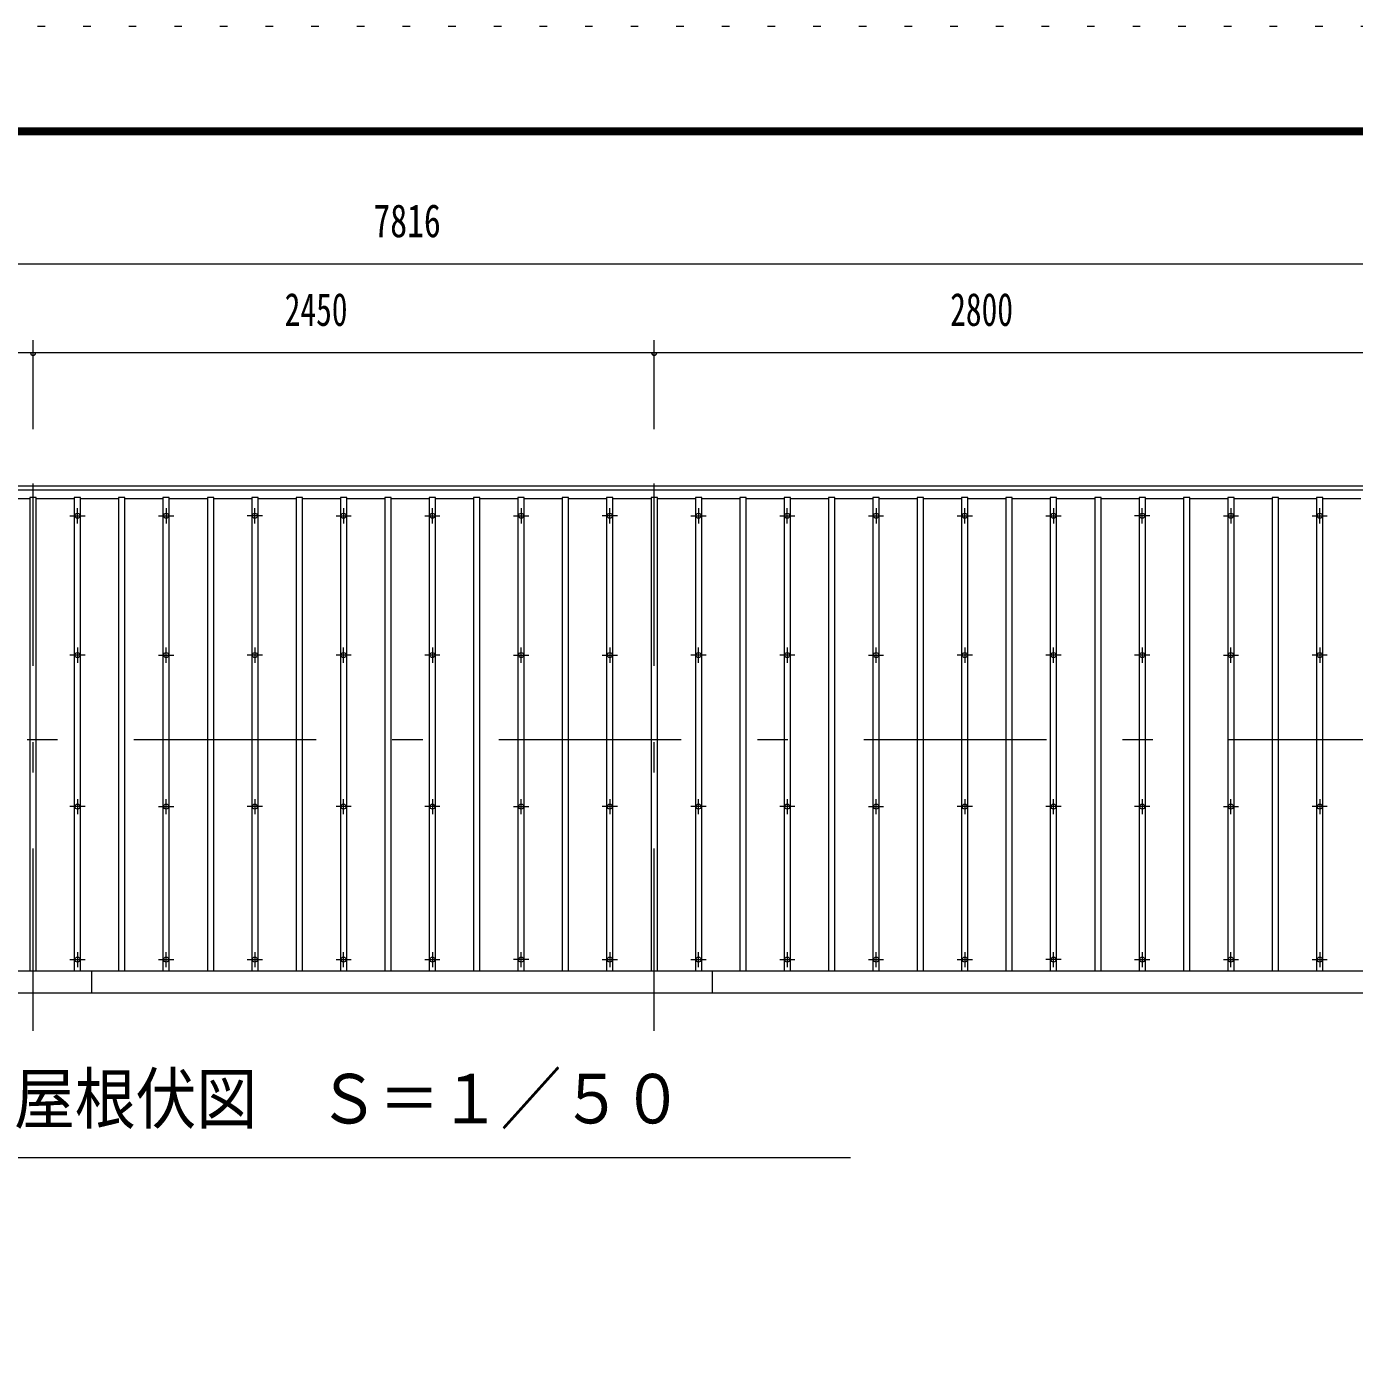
# Model space of a CAD drawing. Units: millimetres, scale not verified. Extents: x -25778 to 25782, y -10500 to 10500.
# Drawn here: x 1409 to 6646, y 5250 to 10500 of the extents above; entities that cross this region are included whole.
import ezdxf
from ezdxf.enums import TextEntityAlignment as Align

# ---------------------------------------------------------------- set-up
doc = ezdxf.new("R2010")
doc.units = ezdxf.units.MM
doc.header["$LTSCALE"] = 60
doc.linetypes.add('USER3', pattern=[24, 12, -5, 2, -5])
doc.linetypes.add('USER4', pattern=[3, 0.5, -2.5])
for name, color, linetype, lineweight in [('0-2_1-0BOLD', 7, 'Continuous', 18), ('0-3_1-2CENTER', 3, 'USER3', 18), ('0-4_1-4THIN', 4, 'Continuous', 18), ('0-5_1-5DIM', 3, 'Continuous', 18), ('0-C_F-F', 5, 'Continuous', 18), ('0-D_F-E_J_ADD', 5, 'USER4', 18)]:
    doc.layers.add(name, color=color, linetype=linetype, lineweight=lineweight)
doc.styles.add('ＭＳ ゴシック', font='')
doc.styles.get('ＭＳ ゴシック').set_extended_font_data('MS Gothic')

msp = doc.modelspace()

# ---------------------------------------------------------------- linework, layer by layer
at = {"layer": '0-2_1-0BOLD'}
for p, q in [((-882.73, 8672.4), (6901.26, 8672.4)), ((6917.26, 6773.88), (-898.73, 6773.88)), ((1664.27, 6773.88), (1664.27, 6687.4)), ((4114.26, 6687.4), (4114.26, 6773.88))]:
    msp.add_line(p, q, dxfattribs=at)
for points in [[(6907.26, 8687.4), (-888.73, 8687.4), (-888.73, 8642.54)], [(-858.73, 6773.88), (-858.73, 8642.54), (-898.73, 8642.54), (-898.73, 6687.4), (6917.26, 6687.4), (6917.26, 8642.54), (6877.26, 8642.54)]]:
    msp.add_lwpolyline(points, dxfattribs=at)
for centre in [(1609.27, 8570.01), (1959.27, 8570.01), (2309.27, 8570.01), (2659.27, 8570.01), (3009.27, 8570.01), (3359.27, 8570.01), (3709.27, 8570.01), (4059.27, 8570.01), (4409.27, 8570.01), (4759.27, 8570.01), (5109.27, 8570.01), (5459.27, 8570.01), (5809.27, 8570.01), (6159.27, 8570.01), (6509.27, 8570.01), (1609.27, 8020.32), (1959.27, 8020.32), (2309.27, 8020.32), (2659.27, 8020.32), (3009.27, 8020.32), (3359.27, 8020.32), (3709.27, 8020.32), (4059.27, 8020.32), (4409.27, 8020.32), (4759.27, 8020.32), (5109.27, 8020.32), (5459.27, 8020.32), (5809.27, 8020.32), (6159.27, 8020.32), (6509.27, 8020.32), (1609.27, 7422.53), (1959.27, 7422.53), (2309.27, 7422.53), (2659.27, 7422.53), (3009.27, 7422.53), (3359.27, 7422.53), (3709.27, 7422.53), (4059.27, 7422.53), (4409.27, 7422.53), (4759.27, 7422.53), (5109.27, 7422.53), (5459.27, 7422.53), (5809.27, 7422.53), (6159.27, 7422.53), (6509.27, 7422.53), (1609.27, 6818.82), (1959.27, 6818.82), (2309.27, 6818.82), (2659.27, 6818.82), (3009.27, 6818.82), (3359.27, 6818.82), (3709.27, 6818.82), (4059.27, 6818.82), (4409.27, 6818.82), (4759.27, 6818.82), (5109.27, 6818.82), (5459.27, 6818.82), (5809.27, 6818.82), (6159.27, 6818.82), (6509.27, 6818.82)]:
    msp.add_circle(centre, 10, dxfattribs=at)
at = {"layer": '0-3_1-2CENTER'}
for p, q in [((1434.27, 6537.39), (1434.27, 8837.4)), ((3884.27, 6537.39), (3884.27, 8837.4)), ((1579.27, 8570.01), (1639.26, 8570.01)), ((1609.27, 8540), (1609.27, 8600.01)), ((1929.27, 8570.01), (1989.26, 8570.01)), ((1959.27, 8600.01), (1959.27, 8540)), ((2339.26, 8570.01), (2279.27, 8570.01)), ((2309.27, 8540), (2309.27, 8600.01)), ((2629.27, 8570.01), (2689.26, 8570.01)), ((2659.27, 8600.01), (2659.27, 8540)), ((2979.27, 8570.01), (3039.26, 8570.01)), ((3009.27, 8540), (3009.27, 8600.01)), ((3329.27, 8570.01), (3389.26, 8570.01)), ((3359.27, 8600.01), (3359.27, 8540)), ((3739.26, 8570.01), (3679.27, 8570.01)), ((3709.27, 8540), (3709.27, 8600.01)), ((4029.27, 8570.01), (4089.26, 8570.01)), ((4059.27, 8600.01), (4059.27, 8540)), ((4379.27, 8570.01), (4439.26, 8570.01)), ((4409.27, 8540), (4409.27, 8600.01)), ((4729.27, 8570.01), (4789.26, 8570.01)), ((4759.27, 8600.01), (4759.27, 8540)), ((5079.27, 8570.01), (5139.26, 8570.01)), ((5109.27, 8540), (5109.27, 8600.01)), ((5429.27, 8570.01), (5489.26, 8570.01)), ((5459.27, 8600.01), (5459.27, 8540)), ((5839.26, 8570.01), (5779.27, 8570.01)), ((5809.27, 8540), (5809.27, 8600.01)), ((6129.27, 8570.01), (6189.26, 8570.01)), ((6159.27, 8600.01), (6159.27, 8540)), ((6479.27, 8570.01), (6539.26, 8570.01)), ((6509.27, 8540), (6509.27, 8600.01)), ((1609.27, 8050.32), (1609.27, 7990.31)), ((1959.27, 7990.31), (1959.27, 8050.32)), ((2309.27, 8050.32), (2309.27, 7990.31)), ((2659.27, 7990.31), (2659.27, 8050.32)), ((3009.27, 8050.32), (3009.27, 7990.31)), ((3359.27, 7990.31), (3359.27, 8050.32)), ((3709.27, 8050.32), (3709.27, 7990.31)), ((4059.27, 7990.31), (4059.27, 8050.32)), ((4409.27, 8050.32), (4409.27, 7990.31)), ((4759.27, 7990.31), (4759.27, 8050.32)), ((5109.27, 8050.32), (5109.27, 7990.31)), ((5459.27, 7990.31), (5459.27, 8050.32)), ((5809.27, 8050.32), (5809.27, 7990.31)), ((6159.27, 7990.31), (6159.27, 8050.32)), ((6509.27, 8050.32), (6509.27, 7990.31)), ((1639.26, 8020.32), (1579.27, 8020.32)), ((1929.27, 8020.32), (1989.26, 8020.32)), ((2339.26, 8020.32), (2279.27, 8020.32)), ((2689.26, 8020.32), (2629.27, 8020.32)), ((3039.26, 8020.32), (2979.27, 8020.32)), ((3329.27, 8020.32), (3389.26, 8020.32)), ((3679.27, 8020.32), (3739.26, 8020.32)), ((4089.26, 8020.32), (4029.27, 8020.32)), ((4439.26, 8020.32), (4379.27, 8020.32)), ((4729.27, 8020.32), (4789.26, 8020.32)), ((5139.26, 8020.32), (5079.27, 8020.32)), ((5489.26, 8020.32), (5429.27, 8020.32)), ((5839.26, 8020.32), (5779.27, 8020.32)), ((6129.27, 8020.32), (6189.26, 8020.32)), ((6539.26, 8020.32), (6479.27, 8020.32)), ((-1048.73, 7687.4), (7067.26, 7687.4)), ((1639.26, 7422.53), (1579.27, 7422.53)), ((1609.27, 7452.53), (1609.27, 7392.53)), ((1929.27, 7422.53), (1989.26, 7422.53)), ((1959.27, 7392.53), (1959.27, 7452.53)), ((2339.26, 7422.53), (2279.27, 7422.53)), ((2309.27, 7452.53), (2309.27, 7392.53)), ((2689.26, 7422.53), (2629.27, 7422.53)), ((2659.27, 7392.53), (2659.27, 7452.53)), ((3039.26, 7422.53), (2979.27, 7422.53)), ((3009.27, 7452.53), (3009.27, 7392.53)), ((3329.27, 7422.53), (3389.26, 7422.53)), ((3359.27, 7392.53), (3359.27, 7452.53)), ((3739.26, 7422.53), (3679.27, 7422.53)), ((3709.27, 7452.53), (3709.27, 7392.53)), ((4089.26, 7422.53), (4029.27, 7422.53)), ((4059.27, 7392.53), (4059.27, 7452.53)), ((4439.26, 7422.53), (4379.27, 7422.53)), ((4409.27, 7452.53), (4409.27, 7392.53)), ((4729.27, 7422.53), (4789.26, 7422.53)), ((4759.27, 7392.53), (4759.27, 7452.53)), ((5139.26, 7422.53), (5079.27, 7422.53)), ((5109.27, 7452.53), (5109.27, 7392.53)), ((5489.26, 7422.53), (5429.27, 7422.53)), ((5459.27, 7392.53), (5459.27, 7452.53)), ((5839.26, 7422.53), (5779.27, 7422.53)), ((5809.27, 7452.53), (5809.27, 7392.53)), ((6129.27, 7422.53), (6189.26, 7422.53)), ((6159.27, 7392.53), (6159.27, 7452.53)), ((6539.26, 7422.53), (6479.27, 7422.53)), ((6509.27, 7452.53), (6509.27, 7392.53)), ((1609.27, 6848.82), (1609.27, 6788.82)), ((1959.27, 6788.82), (1959.27, 6848.82)), ((2309.27, 6848.82), (2309.27, 6788.82)), ((2659.27, 6788.82), (2659.27, 6848.82)), ((3009.27, 6848.82), (3009.27, 6788.82)), ((3359.27, 6788.82), (3359.27, 6848.82)), ((3709.27, 6848.82), (3709.27, 6788.82)), ((4059.27, 6788.82), (4059.27, 6848.82)), ((4409.27, 6848.82), (4409.27, 6788.82)), ((4759.27, 6788.82), (4759.27, 6848.82)), ((5109.27, 6848.82), (5109.27, 6788.82)), ((5459.27, 6788.82), (5459.27, 6848.82)), ((5809.27, 6848.82), (5809.27, 6788.82)), ((6159.27, 6788.82), (6159.27, 6848.82)), ((6509.27, 6848.82), (6509.27, 6788.82)), ((1579.27, 6818.82), (1639.26, 6818.82)), ((1929.27, 6818.82), (1989.26, 6818.82)), ((2279.27, 6818.82), (2339.26, 6818.82)), ((2629.27, 6818.82), (2689.26, 6818.82)), ((2979.27, 6818.82), (3039.26, 6818.82)), ((3389.26, 6818.82), (3329.27, 6818.82)), ((3679.27, 6818.82), (3739.26, 6818.82)), ((4029.27, 6818.82), (4089.26, 6818.82)), ((4379.27, 6818.82), (4439.26, 6818.82)), ((4729.27, 6818.82), (4789.26, 6818.82)), ((5079.27, 6818.82), (5139.26, 6818.82)), ((5489.26, 6818.82), (5429.27, 6818.82)), ((5779.27, 6818.82), (5839.26, 6818.82)), ((6129.27, 6818.82), (6189.26, 6818.82)), ((6479.27, 6818.82), (6539.26, 6818.82))]:
    msp.add_line(p, q, dxfattribs=at)
at = {"layer": '0-4_1-4THIN'}
for p, q in [((1271.77, 8638.3), (1421.77, 8638.3)), ((1446.77, 8638.3), (1596.77, 8638.3)), ((1621.77, 8638.3), (1771.77, 8638.3)), ((1796.77, 8638.3), (1946.77, 8638.3)), ((1971.77, 8638.3), (2121.77, 8638.3)), ((2146.77, 8638.3), (2296.77, 8638.3)), ((2321.77, 8638.3), (2471.77, 8638.3)), ((2496.77, 8638.3), (2646.77, 8638.3)), ((2671.77, 8638.3), (2821.77, 8638.3)), ((2846.77, 8638.3), (2996.77, 8638.3)), ((3021.77, 8638.3), (3171.77, 8638.3)), ((3196.77, 8638.3), (3346.77, 8638.3)), ((3371.77, 8638.3), (3521.77, 8638.3)), ((3546.77, 8638.3), (3696.77, 8638.3)), ((3721.77, 8638.3), (3871.77, 8638.3)), ((3896.77, 8638.3), (4046.77, 8638.3)), ((4071.77, 8638.3), (4221.77, 8638.3)), ((4246.77, 8638.3), (4396.77, 8638.3)), ((4421.77, 8638.3), (4571.77, 8638.3)), ((4596.77, 8638.3), (4746.77, 8638.3)), ((4771.77, 8638.3), (4921.77, 8638.3)), ((4946.77, 8638.3), (5096.77, 8638.3)), ((5121.77, 8638.3), (5271.77, 8638.3)), ((5296.77, 8638.3), (5446.77, 8638.3)), ((5471.77, 8638.3), (5621.77, 8638.3)), ((5646.77, 8638.3), (5796.77, 8638.3)), ((5821.77, 8638.3), (5971.77, 8638.3)), ((5996.77, 8638.3), (6146.77, 8638.3)), ((6171.77, 8638.3), (6321.77, 8638.3)), ((6346.77, 8638.3), (6496.77, 8638.3)), ((6521.77, 8638.3), (6671.77, 8638.3))]:
    msp.add_line(p, q, dxfattribs=at)
for points in [[(1446.77, 6773.88), (1446.77, 8642.54), (1421.77, 8642.54), (1421.77, 6773.88)], [(1621.77, 6773.88), (1621.77, 8642.54), (1596.77, 8642.54), (1596.77, 6773.88)], [(1796.77, 6773.88), (1796.77, 8642.54), (1771.77, 8642.54), (1771.77, 6773.88)], [(1971.77, 6773.88), (1971.77, 8642.54), (1946.77, 8642.54), (1946.77, 6773.88)], [(2146.77, 6773.88), (2146.77, 8642.54), (2121.77, 8642.54), (2121.77, 6773.88)], [(2321.77, 6773.88), (2321.77, 8642.54), (2296.77, 8642.54), (2296.77, 6773.88)], [(2496.77, 6773.88), (2496.77, 8642.54), (2471.77, 8642.54), (2471.77, 6773.88)], [(2671.77, 6773.88), (2671.77, 8642.54), (2646.77, 8642.54), (2646.77, 6773.88)], [(2846.77, 6773.88), (2846.77, 8642.54), (2821.77, 8642.54), (2821.77, 6773.88)], [(3021.77, 6773.88), (3021.77, 8642.54), (2996.77, 8642.54), (2996.77, 6773.88)], [(3196.77, 6773.88), (3196.77, 8642.54), (3171.77, 8642.54), (3171.77, 6773.88)], [(3371.77, 6773.88), (3371.77, 8642.54), (3346.77, 8642.54), (3346.77, 6773.88)], [(3546.77, 6773.88), (3546.77, 8642.54), (3521.77, 8642.54), (3521.77, 6773.88)], [(3721.77, 6773.88), (3721.77, 8642.54), (3696.77, 8642.54), (3696.77, 6773.88)], [(3896.77, 6773.88), (3896.77, 8642.54), (3871.77, 8642.54), (3871.77, 6773.88)], [(4071.77, 6773.88), (4071.77, 8642.54), (4046.77, 8642.54), (4046.77, 6773.88)], [(4246.77, 6773.88), (4246.77, 8642.54), (4221.77, 8642.54), (4221.77, 6773.88)], [(4421.77, 6773.88), (4421.77, 8642.54), (4396.77, 8642.54), (4396.77, 6773.88)], [(4596.77, 6773.88), (4596.77, 8642.54), (4571.77, 8642.54), (4571.77, 6773.88)], [(4771.77, 6773.88), (4771.77, 8642.54), (4746.77, 8642.54), (4746.77, 6773.88)], [(4946.77, 6773.88), (4946.77, 8642.54), (4921.77, 8642.54), (4921.77, 6773.88)], [(5121.77, 6773.88), (5121.77, 8642.54), (5096.77, 8642.54), (5096.77, 6773.88)], [(5296.77, 6773.88), (5296.77, 8642.54), (5271.77, 8642.54), (5271.77, 6773.88)], [(5471.77, 6773.88), (5471.77, 8642.54), (5446.77, 8642.54), (5446.77, 6773.88)], [(5646.77, 6773.88), (5646.77, 8642.54), (5621.77, 8642.54), (5621.77, 6773.88)], [(5821.77, 6773.88), (5821.77, 8642.54), (5796.77, 8642.54), (5796.77, 6773.88)], [(5996.77, 6773.88), (5996.77, 8642.54), (5971.77, 8642.54), (5971.77, 6773.88)], [(6171.77, 6773.88), (6171.77, 8642.54), (6146.77, 8642.54), (6146.77, 6773.88)], [(6346.77, 6773.88), (6346.77, 8642.54), (6321.77, 8642.54), (6321.77, 6773.88)], [(6521.77, 6773.88), (6521.77, 8642.54), (6496.77, 8642.54), (6496.77, 6773.88)]]:
    msp.add_lwpolyline(points, dxfattribs=at)
at = {"layer": '0-5_1-5DIM'}
for p, q in [((6917.27, 9562.21), (-898.73, 9562.21)), ((1434.27, 8912.2), (1434.27, 9262.21)), ((3884.27, 8912.2), (3884.27, 9262.21)), ((7309.77, 9212.21), (-1291.23, 9212.21)), ((1444.27, 9212.21), (1424.27, 9212.21)), ((3894.27, 9212.21), (3874.27, 9212.21)), ((4659.27, 6037.4), (1359.27, 6037.4))]:
    msp.add_line(p, q, dxfattribs=at)
for centre in [(1434.27, 9212.21), (3884.27, 9212.21)]:
    msp.add_arc(centre, 10, 180, 0, dxfattribs=at)
at = {"layer": '0-C_F-F'}
for points in [[(-3418.39, 10099.72), (-3418.39, -10000.28), (25281.61, -10000.28), (25281.61, 10099.72)], [(-3415.89, 10097.22), (25279.11, 10097.22), (25279.11, -9997.78), (-3415.89, -9997.78)], [(-3413.39, 10094.72), (-3413.39, -9995.28), (25276.61, -9995.28), (25276.61, 10094.72)], [(-3410.89, 10092.22), (25274.11, 10092.22), (25274.11, -9992.78), (-3410.89, -9992.78)], [(-3408.39, 10089.72), (25271.61, 10089.72), (25271.61, -9990.28), (-3408.39, -9990.28)], [(-3405.89, 10087.22), (25269.11, 10087.22), (25269.11, -9987.78), (-3405.89, -9987.78)], [(-3403.39, 10084.72), (25266.61, 10084.72), (25266.61, -9985.28), (-3403.39, -9985.28)], [(-3400.89, 10082.22), (-3400.89, -9982.78), (25264.11, -9982.78), (25264.11, 10082.22)], [(-3398.39, 10079.72), (-3398.39, -9980.28), (25261.61, -9980.28), (25261.61, 10079.72)], [(-3395.89, 10077.22), (-3395.89, -9977.78), (25259.11, -9977.78), (25259.11, 10077.22)], [(-3393.39, 10074.72), (25256.61, 10074.72), (25256.61, -9975.28), (-3393.39, -9975.28)]]:
    msp.add_lwpolyline(points, close=True, dxfattribs=at)
at = {"layer": '0-D_F-E_J_ADD'}
msp.add_lwpolyline([(-3918.39, 10499.72), (-3918.39, -10500.28), (25781.61, -10500.28), (25781.61, 10499.72)], close=True, dxfattribs=at)

# ---------------------------------------------------------------- texts
at = {"layer": '0-5_1-5DIM', "color": 7, "style": 'ＭＳ ゴシック'}
for s, height, width, p in [('7816', 130.2, 0.75, (2776.77, 9629.97)), ('2450', 130.2, 0.7, (2426.77, 9279.97)), ('2800', 130.2, 0.7, (5051.77, 9279.97)), ('屋根伏図\u3000Ｓ＝１／５０', 195.4, 0.9, (1359.27, 6114.04))]:
    msp.add_text(s, height=height, dxfattribs=dict(at, width=width)).set_placement(p, align=Align.BOTTOM_LEFT)

doc.saveas('drawing.dxf')
